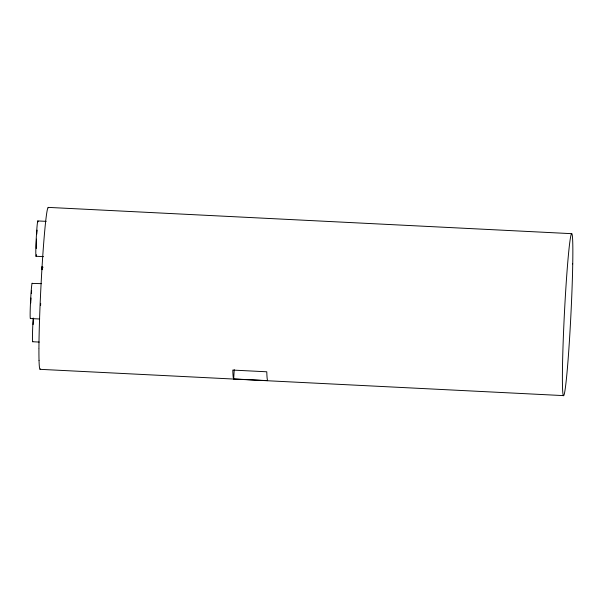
<?xml version="1.0" encoding="UTF-8"?>
<svg xmlns="http://www.w3.org/2000/svg" width="603" height="603" viewBox="0 0 603 603"><rect width="100%" height="100%" fill="white"/><g stroke="black" fill="none" stroke-linecap="round" stroke-linejoin="round"><path stroke-width="0.9" d="M38.931 348.745L38.924 351.082A81.073 3.279 -87.1 0 0 38.984 358.318L39.029 360.27M42.052 267.182L42.037 269.714L42.24 266.428L42.052 267.182L43.069 267.227M233.663 378.925A81.073 3.279 -87.1 0 1 232.788 370.084L266.782 371.787A81.073 3.279 -87.1 0 0 267.657 380.636L233.67 378.933L234.235 369.684M41.411 283.651L32.042 283.433A17.713 0.716 -87.1 0 0 30.429 303.92A17.713 0.716 -87.1 0 0 30.542 318.278M48.21 207.387L571.704 233.67M37.808 220.939L46.152 221.354M36.105 256.275L43.522 256.652M30.436 318.527L39.708 318.995M32.735 341.743L39.218 342.067M563.556 395.613L40.069 369.33A81.073 3.279 -87.1 0 0 40.431 368.915M38.931 348.315A81.073 3.279 -87.1 0 1 42.813 255.129A81.073 3.279 -87.1 0 1 48.534 207.869M39.904 369.202A81.073 3.279 -87.1 0 1 39.029 360.353M40.582 305.517A17.713 0.716 -87.1 0 1 40.68 303.332M38.027 221.859A17.713 0.716 -87.1 0 0 36.368 236.135L36.248 238.351A17.713 0.716 -87.1 0 0 36.444 254.722M36.278 248.534A10.899 0.437 -87.1 0 1 36.489 239.135M36.775 234.137A10.899 0.437 -87.1 0 1 37.1 230.12M32.14 283.184A17.713 0.716 -87.1 0 1 32.306 283.531M30.745 303.075A10.899 0.437 -87.1 0 1 31.009 297.995M31.333 293.54A10.899 0.437 -87.1 0 1 31.642 290.676M32.833 341.494A17.713 0.716 -87.1 0 1 32.464 335.441A17.713 0.716 -87.1 0 1 33.21 318.015M33.112 324.602A10.899 0.437 -87.1 0 1 33.406 319.605M572.729 263.941L572.669 267.31A81.073 3.279 -87.1 0 1 571.674 298.123L571.493 302.299A81.073 3.279 -87.1 0 1 567.604 365.848L567.333 369.059A81.073 3.279 -87.1 0 1 565.237 388.739L564.996 390.352A81.073 3.279 -87.1 0 1 562.87 351.112A81.073 3.279 -87.1 0 1 569.27 246.559A81.073 3.279 -87.1 0 1 572.729 263.941"/></g></svg>
